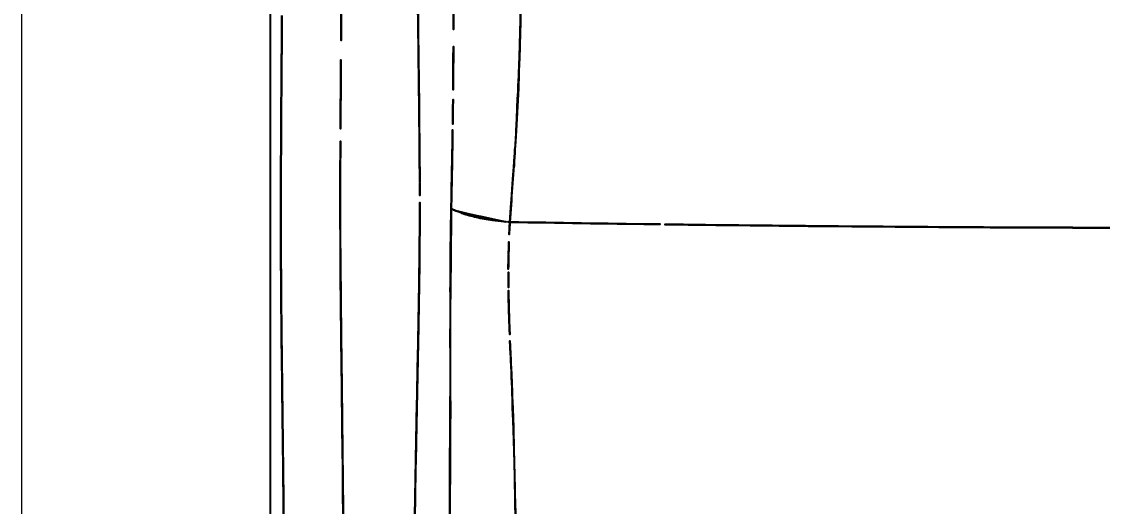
# Model space of a CAD drawing. Extents: x 16296660632 to 16296668616, y -37409619871 to -37409616241.
# Drawn here: x 16296666147.5 to 16296666293.4, y -37409616712.6 to -37409616647.1 of the extents above; entities that cross this region are included whole.
import ezdxf

# ---------------------------------------------------------------- set-up
doc = ezdxf.new("R2010")
doc.units = 0
doc.header["$LTSCALE"] = 10
doc.header["$MEASUREMENT"] = 0
doc.header["$PDMODE"] = 3
doc.header["$PDSIZE"] = -10
doc.layers.get('0').update_dxf_attribs({"linetype": 'CONTINUOUS'})
doc.layers.get('DEFPOINTS').update_dxf_attribs({"linetype": 'CONTINUOUS'})
doc.styles.add('Daelim Dimension', font='')
doc.styles.get('Daelim Dimension').set_extended_font_data('나눔고딕')
doc.dimstyles.new('DEFAULT', dxfattribs={"dimscale": 2, "dimtxt": 2, "dimasz": 2, "dimexe": 0, "dimexo": 2, "dimgap": 1, "dimtad": 1, "dimdec": 1, "dimzin": 9, "dimdsep": 46, "dimtxsty": 'Daelim Dimension', "dimcen": 0.5, "dimclrd": 252, "dimclre": 252, "dimclrt": 3, "dimadec": 1, "dimazin": 0, "dimtfac": 1, "dimtdec": 1, "dimtix": 1, "dimtmove": 0, "dimatfit": 3, "dimfxl": 1, "dimtolj": 1, "dimtzin": 1, "dimlwd": 9, "dimlwe": 9, "dimarcsym": 0})

# ---------------------------------------------------------------- blocks, each defined once
blk = doc.blocks.new('*D16')
at = {"color": 5, "lineweight": 9, "transparency": 16777216}
for p, q in [((16296666147.47109, -37409616641.1646), (16296666147.47109, -37409616937.17432)), ((16296666467.47109, -37409616640.80376), (16296666467.47109, -37409616937.17432)), ((16296666151.47109, -37409616937.17432), (16296666463.47109, -37409616937.17432))]:
    blk.add_line(p, q, dxfattribs=at)
at = {"color": 5, "transparency": 16777216}
for points in [[(16296666151.47109, -37409616936.50766), (16296666151.47109, -37409616937.84099), (16296666147.47109, -37409616937.17432)], [(16296666463.47109, -37409616936.50766), (16296666463.47109, -37409616937.84099), (16296666467.47109, -37409616937.17432)]]:
    blk.add_solid(points, dxfattribs=at)
at = {"layer": 'DEFPOINTS', "color": 0, "transparency": 16777216}
for p in [(16296666467.47109, -37409616636.80376), (16296666147.47109, -37409616637.1646), (16296666467.47109, -37409616937.17432)]:
    blk.add_point(p, dxfattribs=at)
at = {"color": 7, "transparency": 16777216, "insert": (16296666291.23105, -37409616918.8224), "char_height": 30, "attachment_point": 5, "style": 'Daelim Dimension'}
blk.add_mtext('\\A1;320', dxfattribs=at)

msp = doc.modelspace()

# ---------------------------------------------------------------- linework, layer by layer
at = {"linetype": 'Continuous'}
for points, start_tangent, end_tangent in [([(16296666181.038321, -37409616615.092758), (16296666181.038321, -37409616617.662819), (16296666181.038321, -37409616620.232872), (16296666181.038321, -37409616622.802933), (16296666181.038321, -37409616625.372993), (16296666181.038321, -37409616627.943047), (16296666181.038321, -37409616630.513107), (16296666181.038321, -37409616633.083168), (16296666181.038321, -37409616635.653221), (16296666181.038321, -37409616638.223282), (16296666181.038321, -37409616640.793327), (16296666181.038321, -37409616643.363403), (16296666181.038321, -37409616645.933456), (16296666181.038321, -37409616648.50351), (16296666181.038321, -37409616651.07357), (16296666181.038321, -37409616653.643631), (16296666181.038321, -37409616656.213676), (16296666181.038321, -37409616658.783737), (16296666181.038321, -37409616661.353813), (16296666181.038321, -37409616663.923859), (16296666181.038321, -37409616666.493919), (16296666181.03833, -37409616669.06398), (16296666181.03833, -37409616671.634033), (16296666181.03833, -37409616674.204086), (16296666181.03833, -37409616676.774147), (16296666181.03833, -37409616679.344208), (16296666181.03833, -37409616681.914268), (16296666181.03833, -37409616684.484329), (16296666181.03833, -37409616687.054382), (16296666181.03833, -37409616689.624443), (16296666181.03833, -37409616692.194504), (16296666181.03833, -37409616694.764557), (16296666181.03833, -37409616697.334618), (16296666181.03833, -37409616699.904671), (16296666181.03833, -37409616702.474731), (16296666181.03833, -37409616705.044792), (16296666181.03833, -37409616707.614853), (16296666181.03833, -37409616710.184914), (16296666181.03833, -37409616712.754967), (16296666181.03833, -37409616715.32502), (16296666181.03833, -37409616717.895081), (16296666181.03833, -37409616720.465141), (16296666181.03833, -37409616723.035187), (16296666181.03833, -37409616725.605263), (16296666181.03833, -37409616728.175323), (16296666181.03833, -37409616730.745369), (16296666181.03833, -37409616733.31543), (16296666181.03833, -37409616735.88549), (16296666181.03833, -37409616738.45462), (16296666181.03833, -37409616741.050484), (16296666181.03833, -37409616746.62178), (16296666181.03833, -37409616759.172798)], (0.0000000595, -1), (0.0000000595, -1)), ([(16296666190.63974, -37409616644.205521), (16296666190.54299, -37409616658.341393)], (-0.0083380813, -0.9999652376), (-0.0063116915, -0.9999800811)), ([(16296666200.96986, -37409616644.207474), (16296666201.120621, -37409616657.015343), (16296666201.163639, -37409616660.874298)], (0.0102442344, -0.9999475265), (0.0103037154, -0.9999469153)), ([(16296666205.762369, -37409616644.377579), (16296666205.749001, -37409616654.254051)], (0.0057817697, -0.9999832854), (-0.0067998691, -0.9999768806)), ([(16296666182.61652, -37409616646.268578), (16296666182.535431, -37409616657.600113), (16296666182.475349, -37409616669.139313), (16296666182.48798, -37409616680.131752), (16296666182.584591, -37409616691.192253), (16296666182.73011, -37409616703.273491), (16296666182.865231, -37409616715.274773)], (-0.006575778, -0.9999783793), (0.0103644045, -0.9999462881)), ([(16296666182.8652, -37409616715.274773), (16296666182.856779, -37409616714.461487), (16296666182.76293, -37409616706.047569), (16296666182.626699, -37409616694.760712), (16296666182.539351, -37409616686.884407), (16296666182.479879, -37409616678.392342), (16296666182.472679, -37409616670.275528), (16296666182.495951, -37409616663.981087), (16296666182.53561, -37409616657.573761), (16296666182.609791, -37409616647.164421), (16296666182.615919, -37409616646.26857)], (-0.0102680177, 0.9999472825), (0.0068073212, 0.9999768299)), ([(16296666214.84094, -37409616645.910538), (16296666214.745541, -37409616649.995483), (16296666214.726271, -37409616650.649292)], (-0.0181643069, -0.9998350154), (-0.0302998887, -0.999540853)), ([(16296666190.542311, -37409616658.341377), (16296666190.55266, -37409616656.855461), (16296666190.64184, -37409616644.207497)], (0.0068309972, 0.9999766685), (0.0061359608, 0.9999811748)), ([(16296666205.7491, -37409616654.254051), (16296666205.76239, -37409616644.377571)], (0.0061936123, 0.9999808194), (-0.0007230284, 0.9999997386)), ([(16296666214.72715, -37409616650.6493), (16296666214.82019, -37409616645.695702)], (0.0256121739, 0.9996719545), (0.0124512626, 0.99992248)), ([(16296666201.16534, -37409616660.874283), (16296666201.146709, -37409616658.968063), (16296666200.972019, -37409616644.205879)], (-0.0095705137, 0.9999542016), (-0.0151654642, 0.9998849977)), ([(16296666214.726271, -37409616650.649292), (16296666214.23864, -37409616661.856071)], (-0.0302998887, -0.999540853), (-0.055391954, -0.9984646871)), ([(16296666214.237129, -37409616661.85598), (16296666214.574381, -37409616655.286339), (16296666214.72715, -37409616650.6493)], (0.0607993519, 0.9981500082), (0.0256121739, 0.9996719545)), ([(16296666205.749001, -37409616654.254051), (16296666205.697849, -37409616659.703247)], (-0.0067998691, -0.9999768806), (-0.0125242283, -0.9999215688)), ([(16296666205.69516, -37409616659.703217), (16296666205.7491, -37409616654.254051)], (0.0130669125, 0.9999146243), (0.0061936123, 0.9999808194)), ([(16296666190.54299, -37409616658.341393), (16296666190.540171, -37409616658.786247), (16296666190.496469, -37409616666.288094)], (-0.0063116915, -0.9999800811), (-0.0045194428, -0.9999897873)), ([(16296666205.697849, -37409616659.703247), (16296666205.648911, -37409616662.978523)], (-0.0125242283, -0.9999215688), (-0.0175577437, -0.9998458509)), ([(16296666190.49844, -37409616666.288101), (16296666190.542311, -37409616658.341377)], (0.0037148001, 0.9999931001), (0.0068309972, 0.9999766685)), ([(16296666201.163639, -37409616660.874298), (16296666201.219999, -37409616668.360519), (16296666201.22131, -37409616668.7043)], (0.0103037154, -0.9999469153), (0.0036079547, -0.9999934913)), ([(16296666205.64781, -37409616662.9785), (16296666205.69516, -37409616659.703217)], (0.0156507758, 0.9998775191), (0.0130669125, 0.9999146243)), ([(16296666205.47027, -37409616672.37207), (16296666205.637239, -37409616663.64563), (16296666205.64781, -37409616662.9785)], (0.0229681711, 0.9997361968), (0.0156507758, 0.9998775191)), ([(16296666205.648911, -37409616662.978523), (16296666205.63636, -37409616663.669197), (16296666205.47024, -37409616672.372063)], (-0.0175577437, -0.9998458509), (-0.0118939814, -0.9999292641)), ([(16296666213.399651, -37409616674.180573), (16296666214.04628, -37409616664.812866), (16296666214.237129, -37409616661.85598)], (0.0608676395, 0.9981458463), (0.0607993519, 0.9981500082)), ([(16296666214.23864, -37409616661.856071), (16296666214.22135, -37409616662.166008), (16296666213.40188, -37409616674.180771)], (-0.055391954, -0.9984646871), (-0.0808267654, -0.9967281645)), ([(16296666201.222589, -37409616668.704292), (16296666201.16534, -37409616660.874283)], (-0.0039046138, 0.999992377), (-0.0095705137, 0.9999542016)), ([(16296666190.496469, -37409616666.288094), (16296666190.483311, -37409616673.252289), (16296666190.502081, -37409616678.039398)], (-0.0045194428, -0.9999897873), (0.0061708918, -0.9999809599)), ([(16296666190.503559, -37409616678.039391), (16296666190.49283, -37409616668.050941), (16296666190.49844, -37409616666.288101)], (-0.0051523551, 0.9999867265), (0.0037148001, 0.9999931001)), ([(16296666201.22131, -37409616668.7043), (16296666201.22245, -37409616669.038223)], (0.0036079547, -0.9999934913), (0.0032211476, -0.9999948121)), ([(16296666201.22245, -37409616669.038223), (16296666201.225571, -37409616673.106781)], (0.0032211475, -0.9999948121), (-0.0017712921, -0.9999984313)), ([(16296666201.22382, -37409616669.038223), (16296666201.222589, -37409616668.704292)], (-0.0035099282, 0.9999938402), (-0.0039046138, 0.999992377)), ([(16296666201.22691, -37409616673.106789), (16296666201.22382, -37409616669.038223)], (0.0023047368, 0.9999973441), (-0.0035099282, 0.9999938402)), ([(16296666201.22435, -37409616673.953888), (16296666201.225531, -37409616673.6119), (16296666201.22691, -37409616673.106789)], (0.0037373085, 0.9999930162), (0.0023047368, 0.9999973441)), ([(16296666201.225571, -37409616673.106781), (16296666201.22361, -37409616673.95388)], (-0.0017712922, -0.9999984313), (-0.0028757583, -0.999995865)), ([(16296666205.47027, -37409616672.371941), (16296666205.35685, -37409616681.846313), (16296666205.350889, -37409616689.685997)], (-0.0206664549, -0.999786426), (0.0013259523, -0.9999991209)), ([(16296666205.47024, -37409616672.372063), (16296666205.906731, -37409616672.585838)], (0.8837119666, -0.4680311529), (0.9107685557, -0.412917229)), ([(16296666205.906759, -37409616672.585762), (16296666205.47027, -37409616672.371941)], (-0.9107191276, 0.4130262348), (-0.8837023115, 0.4680493826)), ([(16296666205.906731, -37409616672.585838), (16296666206.92284, -37409616672.982597), (16296666208.79178, -37409616673.505707), (16296666210.997181, -37409616673.915314), (16296666212.594891, -37409616674.110512)], (0.9107685557, -0.412917229), (0.9951858715, -0.0980055156)), ([(16296666212.594891, -37409616674.110527), (16296666211.02907, -37409616673.91996), (16296666208.85339, -37409616673.519707), (16296666206.955549, -37409616672.993622), (16296666205.906759, -37409616672.585762)], (-0.9951836536, 0.0980280351), (-0.9107191276, 0.4130262347)), ([(16296666200.539459, -37409616714.762657), (16296666200.78816, -37409616701.164581), (16296666201.054701, -37409616687.62291), (16296666201.22435, -37409616673.953888)], (0.0174571392, 0.9998476125), (0.0037373086, 0.9999930162)), ([(16296666201.22361, -37409616673.95388), (16296666201.19277, -37409616678.886612), (16296666201.0235, -37409616689.718002), (16296666200.783171, -37409616701.611649), (16296666200.54158, -37409616714.76265)], (-0.0028757583, -0.999995865), (-0.016669271, -0.999861058)), ([(16296666212.594891, -37409616674.110512), (16296666213.399651, -37409616674.180573)], (0.9951858715, -0.0980055157), (0.997138123, -0.0756013465)), ([(16296666213.400129, -37409616674.180656), (16296666212.594891, -37409616674.110527)], (-0.9971376054, 0.0756081733), (-0.9951836536, 0.0980280351)), ([(16296666213.39459, -37409616674.278023), (16296666213.20451, -37409616678.457367)], (-0.0740267182, -0.9972562584), (-0.0210852902, -0.9997776806)), ([(16296666213.393999, -37409616674.278), (16296666213.400129, -37409616674.180656)], (0.0622905435, 0.9980580585), (0.063367414, 0.9979902659)), ([(16296666213.40188, -37409616674.180771), (16296666213.39459, -37409616674.278023)], (-0.0755645118, -0.9971409151), (-0.0740267185, -0.9972562584)), ([(16296666232.70336, -37409616674.475258), (16296666213.40188, -37409616674.180771)], (-0.9999107816, 0.0133577281), (-0.9998522953, 0.0171868414)), ([(16296666213.40188, -37409616674.180771), (16296666232.703381, -37409616674.473671)], (0.9998564709, -0.0169421845), (0.9999101431, -0.0134054357)), ([(16296666232.703381, -37409616674.473671), (16296666235.314119, -37409616674.508049)], (0.9999101431, -0.0134054357), (0.9999164355, -0.0129275665)), ([(16296666235.3141, -37409616674.509483), (16296666232.70336, -37409616674.475258)], (-0.9999173647, 0.0128554941), (-0.9999107816, 0.0133577281)), ([(16296666307.46804, -37409616674.96521), (16296666259.274179, -37409616674.763763), (16296666235.3141, -37409616674.509483)], (-1, -0.0000000005), (-0.9999173647, 0.0128554941)), ([(16296666235.314119, -37409616674.508049), (16296666243.87944, -37409616674.612083), (16296666275.22546, -37409616674.87841), (16296666307.46805, -37409616674.96521)], (0.9999164355, -0.0129275665), (0.9999999689, 0.0002494127)), ([(16296666213.222509, -37409616678.457748), (16296666213.393999, -37409616674.278)], (0.0214415586, 0.9997701034), (0.062290544, 0.9980580585)), ([(16296666205.34322, -37409616689.685997), (16296666205.347931, -37409616685.875183), (16296666205.47027, -37409616672.37207)], (-0.0003740028, 0.9999999301), (0.0124346806, 0.9999226864)), ([(16296666190.502081, -37409616678.039398), (16296666190.584379, -37409616687.109589), (16296666190.743191, -37409616700.486), (16296666190.89185, -37409616713.903442)], (0.0061708918, -0.9999809599), (0.0106021465, -0.9999437957)), ([(16296666190.889759, -37409616713.904747), (16296666190.744909, -37409616700.879761), (16296666190.602381, -37409616689.082733), (16296666190.50531, -37409616678.368149), (16296666190.503559, -37409616678.039391)], (-0.0101432398, 0.999948556), (-0.0051523551, 0.9999867265)), ([(16296666213.19817, -37409616678.781708), (16296666213.18589, -37409616679.638977), (16296666213.18358, -37409616682.30658)], (-0.0180472346, -0.9998371354), (0.0083913044, -0.9999647924)), ([(16296666213.20451, -37409616678.457367), (16296666213.19817, -37409616678.781708)], (-0.0210852901, -0.9997776806), (-0.0180472346, -0.9998371354)), ([(16296666213.216, -37409616678.782043), (16296666213.222509, -37409616678.457748)], (0.0187136485, 0.9998248843), (0.0214415586, 0.9997701034)), ([(16296666213.197269, -37409616682.306473), (16296666213.216, -37409616678.782043)], (-0.0068391399, 0.9999766128), (0.0187136484, 0.9998248843)), ([(16296666213.18358, -37409616682.30658), (16296666213.20908, -37409616684.128441)], (0.0083913044, -0.9999647924), (0.0193032801, -0.9998136743)), ([(16296666213.219391, -37409616684.128258), (16296666213.197269, -37409616682.306473)], (-0.0171169892, 0.9998534936), (-0.0068391398, 0.9999766128)), ([(16296666213.20908, -37409616684.128441), (16296666213.266159, -37409616686.401649), (16296666213.299841, -37409616687.43557)], (0.0193032801, -0.9998136743), (0.0345363966, -0.9994034407)), ([(16296666213.300289, -37409616687.435547), (16296666213.219391, -37409616684.128258)], (-0.0307006978, 0.9995286225), (-0.0171169891, 0.9998534936)), ([(16296666213.299841, -37409616687.43557), (16296666213.321541, -37409616688.044937)], (0.0345363965, -0.9994034407), (0.0366016483, -0.9993299352)), ([(16296666213.319571, -37409616688.044998), (16296666213.30899, -37409616687.714737), (16296666213.300289, -37409616687.435547)], (-0.0325036085, 0.9994716181), (-0.0307006978, 0.9995286225)), ([(16296666213.321541, -37409616688.044937), (16296666213.464041, -37409616691.53727)], (0.0366016482, -0.9993299352), (0.0435482777, -0.9990513238)), ([(16296666213.44776, -37409616691.537918), (16296666213.319571, -37409616688.044998)], (-0.0400742716, 0.9991967037), (-0.0325036084, 0.9994716181)), ([(16296666205.350889, -37409616689.685997), (16296666205.35446, -37409616692.421562), (16296666205.343571, -37409616703.754723), (16296666205.263109, -37409616716.066559)], (0.0013259523, -0.9999991209), (-0.0098798695, -0.9999511929)), ([(16296666213.464041, -37409616691.53727), (16296666213.558689, -37409616693.692207), (16296666213.79686, -37409616699.567017), (16296666213.88796, -37409616702.273888)], (0.0435482777, -0.9990513238), (0.0311881194, -0.9995135323)), ([(16296666205.263109, -37409616716.066544), (16296666205.3533, -37409616700.328247), (16296666205.34322, -37409616689.685997)], (0.0067789378, 0.9999770227), (-0.0003740028, 0.9999999301)), ([(16296666213.88666, -37409616702.273933), (16296666213.44776, -37409616691.537918)], (-0.0343086326, 0.9994112856), (-0.0400742716, 0.9991967037)), ([(16296666213.88796, -37409616702.273888), (16296666213.996111, -37409616706.151337), (16296666214.13579, -37409616713.534691), (16296666214.176241, -37409616717.416672)], (0.0311881194, -0.9995135323), (0.0077595281, -0.9999698944)), ([(16296666214.17655, -37409616717.416656), (16296666213.88666, -37409616702.273933)], (-0.0082812033, 0.9999657102), (-0.0343086326, 0.9994112856))]:
    msp.add_spline(points, degree=3, dxfattribs=dict(at, start_tangent=start_tangent, end_tangent=end_tangent))

# ---------------------------------------------------------------- dimensions: what is measured, and where the dimension line sits
at = {"color": 5}
dim = msp.add_linear_dim(base=(16296666467.47109, -37409616937.174316), p1=(16296666147.47109, -37409616637.164597), p2=(16296666467.47109, -37409616636.803757), dimstyle='DEFAULT', override={"dimtxt": 15, "dimclrd": 5, "dimclre": 5, "dimclrt": 7}, dxfattribs=at)
dim.commit()
dim.dimension.update_dxf_attribs({"geometry": '*D16', "text_midpoint": (16296666291.23105, -37409616937.174316), "dimtype": 160})

doc.saveas('drawing.dxf')
